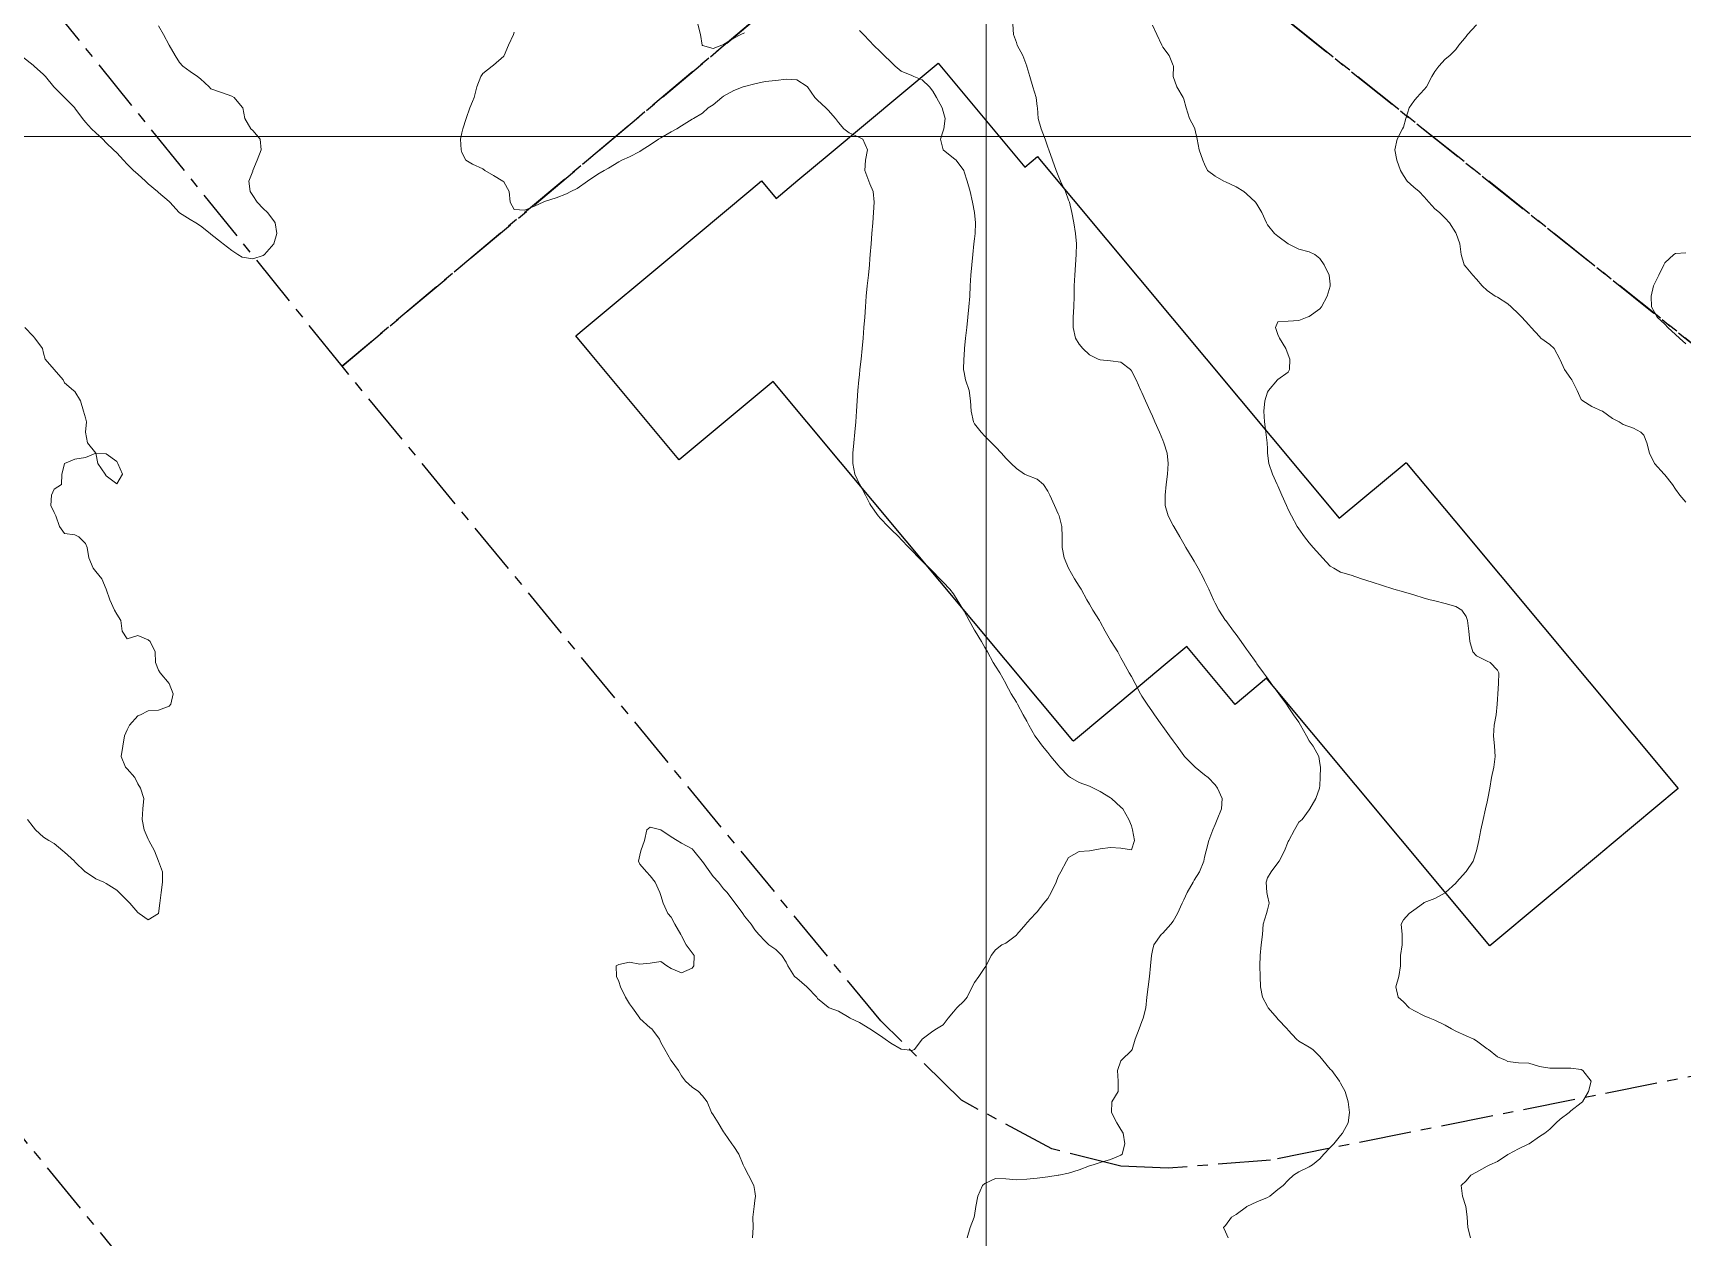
# Model space of a CAD drawing. Header units: centimetres. Extents: x 0 to 642158, y -847 to 649707.
# Drawn here: x 616421.2 to 616500.1, y 621234.8 to 621292.3 of the extents above; entities that cross this region are included whole.
import ezdxf

# ---------------------------------------------------------------- set-up
doc = ezdxf.new("R2010")
doc.units = ezdxf.units.CM
doc.header["$MEASUREMENT"] = 0
doc.linetypes.add('CENTERX2', pattern=[4, 2.5, -0.5, 0.5, -0.5])
doc.layers.add('MEV_grille', color=254, linetype='Continuous', lineweight=9)
doc.layers.add('WAL_topographie 0.5', color=253, linetype='Continuous', lineweight=20)
doc.layers.add('SPW_batiments', color=7, linetype='Continuous')
doc.layers.add('SPW_parcellaire cadastral', color=7, linetype='CENTERX2', lineweight=25, true_color=0xff0542)

# ---------------------------------------------------------------- blocks, each defined once
blk = doc.blocks.new('*U114')
at = {"layer": 'MEV_grille', "transparency": 33554687}
blk.add_lwpolyline([(-1338.461, 0), (1338.461, 0)], dxfattribs=at)
blk = doc.blocks.new('*U115')
at = {"layer": 'MEV_grille', "color": 0, "linetype": 'ByBlock', "lineweight": -2, "transparency": 16777216}
blk.add_blockref('*U114', (0, -1100), dxfattribs=at)
blk = doc.blocks.new('*U112')
at = {"layer": 'MEV_grille', "transparency": 33554687}
blk.add_lwpolyline([(0, 1825.476), (0, -1825.476)], dxfattribs=at)
blk = doc.blocks.new('*U113')
at = {"layer": 'MEV_grille', "color": 0, "linetype": 'ByBlock', "lineweight": -2, "transparency": 16777216}
blk.add_blockref('*U112', (1100, 0), dxfattribs=at)

msp = doc.modelspace()

# ---------------------------------------------------------------- linework, layer by layer
at = {"layer": 'SPW_batiments'}
msp.add_lwpolyline([(616483.683, 621269.141), (616486.88, 621271.81), (616486.882, 621271.808), (616486.906, 621271.78), (616489.213, 621269.015), (616499.887, 621256.225), (616496.689, 621253.556), (616496.08, 621253.047), (616490.875, 621248.703), (616480.2, 621261.494), (616478.709, 621260.249), (616476.402, 621263.014), (616475.361, 621262.145), (616474.16, 621261.143), (616470.976, 621258.485), (616470.951, 621258.515), (616456.626, 621275.679), (616452.135, 621271.931), (616452.038, 621272.048), (616447.893, 621277.015), (616447.191, 621277.856), (616447.596, 621278.194), (616451.682, 621281.604), (616455.551, 621284.833), (616456.065, 621285.262), (616456.767, 621284.422), (616457.809, 621285.291), (616459.301, 621286.536), (616464.506, 621290.88), (616468.652, 621285.913), (616469.262, 621286.421), (616469.358, 621286.305), (616483.683, 621269.141)], dxfattribs=at)
at = {"layer": 'SPW_parcellaire cadastral'}
for points in [[(616502.161, 621276.202), (616468.633, 621302.954), (616460.862, 621297.11), (616454.87, 621300.454), (616450.835, 621305.289), (616445.212, 621312.192), (616449.076, 621315.486), (616452.969, 621318.857), (616457.182, 621322.476), (616461.029, 621325.781), (616464.684, 621328.921), (616468.278, 621332.009), (616472.433, 621335.579), (616475.806, 621338.476), (616479.656, 621341.856), (616483.205, 621344.977), (616486.972, 621348.277), (616490.671, 621351.528), (616494.543, 621354.971), (616495.95, 621356.189), (616538.665, 621307.161)], [(616460.862, 621297.11), (616458.916, 621295.626), (616436.019, 621276.41), (616403.348, 621316.914), (616403.878, 621320.776), (616406.088, 621324.788), (616408.481, 621322.099), (616436.527, 621293.736), (616450.835, 621305.289), (616454.87, 621300.454), (616460.862, 621297.11)], [(616460.862, 621297.11), (616468.633, 621302.954), (616502.161, 621276.202), (616515.634, 621262.131), (616516.917, 621256.257), (616518.626, 621244.613), (616502.792, 621242.928), (616480.396, 621238.469), (616475.508, 621238.08), (616473.242, 621238.184), (616469.952, 621239.006), (616465.622, 621241.327), (616461.764, 621245.12), (616436.019, 621276.41), (616458.916, 621295.626), (616460.862, 621297.11)], [(616381.471, 621287.701), (616432.681, 621224.913), (616434.269, 621222.214), (616435.062, 621219.806), (616435.459, 621216.261), (616435.142, 621212.927), (616434.411, 621209.641), (616431.998, 621201.809), (616426.125, 621187.575), (616421.521, 621175.986), (616418.24, 621156.513)]]:
    msp.add_lwpolyline(points, dxfattribs=at)
at = {"layer": 'WAL_topographie 0.5'}
for points in [[(616427.25, 621292.672), (616427.485, 621292.25), (616427.75, 621291.75), (616427.75, 621291.75), (616428.038, 621291.25), (616428.25, 621290.919), (616428.414, 621290.75), (616428.75, 621290.489), (616429.114, 621290.25), (616429.25, 621290.132), (616429.669, 621289.75), (616429.75, 621289.665), (616430.25, 621289.478), (616430.75, 621289.316), (616430.855, 621289.25), (616431.25, 621288.781), (616431.267, 621288.75), (616431.368, 621288.25), (616431.652, 621287.75), (616431.75, 621287.661), (616432.106, 621287.25), (616432.144, 621286.75), (616431.965, 621286.25), (616431.758, 621285.75), (616431.75, 621285.731), (616431.555, 621285.25), (616431.625, 621284.75), (616431.75, 621284.57), (616431.953, 621284.25), (616432.25, 621283.945), (616432.461, 621283.75), (616432.75, 621283.348), (616432.813, 621283.25), (616432.902, 621282.75), (616432.75, 621282.25), (616432.75, 621282.25), (616432.314, 621281.75), (616432.25, 621281.695), (616431.75, 621281.536), (616431.25, 621281.609), (616431.031, 621281.75), (616430.75, 621281.93), (616430.34, 621282.25), (616430.25, 621282.323), (616429.75, 621282.715), (616429.712, 621282.75), (616429.25, 621283.121), (616429.032, 621283.25), (616428.75, 621283.412), (616428.25, 621283.734), (616428.234, 621283.75), (616427.779, 621284.25), (616427.75, 621284.278), (616427.25, 621284.708), (616427.202, 621284.75), (616426.75, 621285.125), (616426.622, 621285.25), (616426.25, 621285.577), (616426.054, 621285.75), (616425.75, 621286.062), (616425.572, 621286.25), (616425.25, 621286.605), (616425.089, 621286.75), (616424.75, 621287.073), (616424.576, 621287.25), (616424.25, 621287.553), (616424.047, 621287.75), (616423.75, 621288.075), (616423.616, 621288.25), (616423.25, 621288.742), (616423.243, 621288.75), (616422.75, 621289.25), (616422.75, 621289.25), (616422.25, 621289.735), (616422.235, 621289.75), (616421.838, 621290.25), (616421.75, 621290.347), (616421.295, 621290.75), (616421.25, 621290.784), (616420.75, 621291.19)], [(616444.25, 621292.375), (616444.218, 621292.25), (616443.977, 621291.75), (616443.769, 621291.25), (616443.75, 621291.224), (616443.25, 621290.791), (616443.2, 621290.75), (616442.75, 621290.385), (616442.648, 621290.25), (616442.462, 621289.75), (616442.327, 621289.25), (616442.25, 621289.059), (616442.123, 621288.75), (616441.948, 621288.25), (616441.788, 621287.75), (616441.75, 621287.562), (616441.672, 621287.25), (616441.704, 621286.75), (616441.75, 621286.625), (616441.938, 621286.25), (616442.25, 621286.065), (616442.75, 621285.83), (616442.845, 621285.75), (616443.25, 621285.514), (616443.702, 621285.25), (616443.75, 621285.212), (616444.005, 621284.75), (616444.057, 621284.25), (616444.25, 621283.896), (616444.75, 621283.868), (616445.25, 621284.077), (616445.628, 621284.25), (616445.75, 621284.298), (616446.25, 621284.458), (616446.75, 621284.643), (616446.948, 621284.75), (616447.25, 621284.89), (616447.75, 621285.25), (616447.75, 621285.25), (616448.25, 621285.582), (616448.539, 621285.75), (616448.75, 621285.875), (616449.25, 621286.167), (616449.391, 621286.25), (616449.75, 621286.406), (616450.25, 621286.668), (616450.361, 621286.75), (616450.75, 621286.98), (616451.137, 621287.25), (616451.25, 621287.324), (616451.75, 621287.603), (616452.013, 621287.75), (616452.25, 621287.884), (616452.75, 621288.211), (616452.815, 621288.25), (616453.25, 621288.5), (616453.526, 621288.75), (616453.75, 621288.899), (616454.169, 621289.25), (616454.25, 621289.304), (616454.75, 621289.588), (616455.192, 621289.75), (616455.25, 621289.766), (616455.75, 621289.895), (616456.25, 621290.008), (616456.75, 621290.061), (616457.25, 621290.129), (616457.75, 621290.091), (616458.25, 621289.773), (616458.269, 621289.75), (616458.621, 621289.25), (616458.75, 621289.12), (616459.136, 621288.75), (616459.25, 621288.646), (616459.602, 621288.25), (616459.75, 621288.056), (616460.007, 621287.75), (616460.25, 621287.556), (616460.75, 621287.336), (616460.917, 621287.25), (616461.135, 621286.75), (616461.032, 621286.25), (616461.005, 621285.75), (616461.2, 621285.25), (616461.25, 621285.118), (616461.401, 621284.75), (616461.448, 621284.25), (616461.429, 621283.75), (616461.384, 621283.25), (616461.346, 621282.75), (616461.31, 621282.25), (616461.268, 621281.75), (616461.25, 621281.536), (616461.225, 621281.25), (616461.175, 621280.75), (616461.125, 621280.25), (616461.075, 621279.75), (616461.037, 621279.25), (616461, 621278.75), (616460.961, 621278.25), (616460.921, 621277.75), (616460.873, 621277.25), (616460.825, 621276.75), (616460.775, 621276.25), (616460.75, 621276), (616460.725, 621275.75), (616460.677, 621275.25), (616460.646, 621274.75), (616460.616, 621274.25), (616460.571, 621273.75), (616460.525, 621273.25), (616460.475, 621272.75), (616460.438, 621272.25), (616460.438, 621271.75), (616460.533, 621271.25), (616460.75, 621270.769), (616460.76, 621270.75), (616461.037, 621270.25), (616461.25, 621269.824), (616461.288, 621269.75), (616461.644, 621269.25), (616461.75, 621269.134), (616462.125, 621268.75), (616462.25, 621268.625), (616462.625, 621268.25), (616462.75, 621268.125), (616463.109, 621267.75), (616463.25, 621267.606), (616463.59, 621267.25), (616463.75, 621267.09), (616464.09, 621266.75), (616464.25, 621266.59), (616464.59, 621266.25), (616464.75, 621266.087), (616465.073, 621265.75), (616465.25, 621265.526), (616465.425, 621265.25), (616465.723, 621264.75), (616465.75, 621264.706), (616465.996, 621264.25), (616466.25, 621263.793), (616466.274, 621263.75), (616466.586, 621263.25), (616466.75, 621262.972), (616466.875, 621262.75), (616467.143, 621262.25), (616467.25, 621262.079), (616467.455, 621261.75), (616467.742, 621261.25), (616467.75, 621261.234), (616468.004, 621260.75), (616468.25, 621260.347), (616468.308, 621260.25), (616468.583, 621259.75), (616468.75, 621259.444), (616468.852, 621259.25), (616469.14, 621258.75), (616469.25, 621258.602), (616469.496, 621258.25), (616469.75, 621257.954), (616469.891, 621257.75), (616470.25, 621257.338), (616470.321, 621257.25), (616470.75, 621256.821), (616470.84, 621256.75), (616471.25, 621256.517), (616471.75, 621256.333), (616471.943, 621256.25), (616472.25, 621256.082), (616472.75, 621255.783), (616472.802, 621255.75), (616473.25, 621255.332), (616473.332, 621255.25), (616473.625, 621254.75), (616473.75, 621254.44), (616473.8, 621254.25), (616473.899, 621253.75), (616473.75, 621253.304), (616473.25, 621253.371), (616472.75, 621253.408), (616472.25, 621253.339), (616471.75, 621253.25), (616471.75, 621253.25), (616471.25, 621253.212), (616470.75, 621252.927), (616470.639, 621252.75), (616470.383, 621252.25), (616470.25, 621252.015), (616470.15, 621251.75), (616469.917, 621251.25), (616469.75, 621250.967), (616469.569, 621250.75), (616469.25, 621250.339), (616469.172, 621250.25), (616468.75, 621249.815), (616468.701, 621249.75), (616468.274, 621249.25), (616468.25, 621249.221), (616467.75, 621248.838), (616467.562, 621248.75), (616467.25, 621248.523), (616467.043, 621248.25), (616466.802, 621247.75), (616466.75, 621247.678), (616466.45, 621247.25), (616466.25, 621246.95), (616466.139, 621246.75), (616465.901, 621246.25), (616465.75, 621246.083), (616465.399, 621245.75), (616465.25, 621245.554), (616464.992, 621245.25), (616464.75, 621244.942), (616464.437, 621244.75), (616464.25, 621244.639), (616463.75, 621244.25), (616463.75, 621244.25), (616463.383, 621243.75), (616463.25, 621243.706), (616462.917, 621243.75), (616462.75, 621243.772), (616462.25, 621244.058), (616461.976, 621244.25), (616461.75, 621244.406), (616461.25, 621244.75), (616461.25, 621244.75), (616460.75, 621245.038), (616460.313, 621245.25), (616460.25, 621245.286), (616459.75, 621245.586), (616459.294, 621245.75), (616459.25, 621245.771), (616458.75, 621246.193), (616458.706, 621246.25), (616458.25, 621246.737), (616458.237, 621246.75), (616457.75, 621247.165), (616457.651, 621247.25), (616457.323, 621247.75), (616457.25, 621247.921), (616457.042, 621248.25), (616456.75, 621248.528), (616456.424, 621248.75), (616456.25, 621248.928), (616455.936, 621249.25), (616455.75, 621249.472), (616455.571, 621249.75), (616455.25, 621250.133), (616455.177, 621250.25), (616454.816, 621250.75), (616454.75, 621250.832), (616454.43, 621251.25), (616454.25, 621251.435), (616454.006, 621251.75), (616453.75, 621252.023), (616453.597, 621252.25), (616453.25, 621252.737), (616453.239, 621252.75), (616452.84, 621253.25), (616452.75, 621253.347), (616452.25, 621253.617), (616452.031, 621253.75), (616451.75, 621253.923), (616451.25, 621254.25), (616451.25, 621254.25), (616450.75, 621254.375), (616450.592, 621254.25), (616450.476, 621253.75), (616450.302, 621253.25), (616450.25, 621253.035), (616450.195, 621252.75), (616450.25, 621252.617), (616450.573, 621252.25), (616450.75, 621252.062), (616450.977, 621251.75), (616451.202, 621251.25), (616451.25, 621251.107), (616451.375, 621250.75), (616451.583, 621250.25), (616451.75, 621250.083), (616451.917, 621249.75), (616452.206, 621249.25), (616452.25, 621249.183), (616452.46, 621248.75), (616452.75, 621248.375), (616452.847, 621248.25), (616452.837, 621247.75), (616452.75, 621247.645), (616452.25, 621247.425), (616451.75, 621247.625), (616451.55, 621247.75), (616451.25, 621247.964), (616450.75, 621247.883), (616450.25, 621247.83), (616449.75, 621247.929), (616449.25, 621247.813), (616449.125, 621247.75), (616449.135, 621247.25), (616449.25, 621247), (616449.325, 621246.75), (616449.559, 621246.25), (616449.75, 621245.941), (616449.898, 621245.75), (616450.244, 621245.25), (616450.25, 621245.241), (616450.75, 621244.796), (616450.822, 621244.75), (616451.184, 621244.25), (616451.25, 621244.091), (616451.453, 621243.75), (616451.741, 621243.25), (616451.75, 621243.236), (616452.093, 621242.75), (616452.25, 621242.5), (616452.436, 621242.25), (616452.75, 621241.956), (616453.056, 621241.75), (616453.25, 621241.543), (616453.468, 621241.25), (616453.685, 621240.75), (616453.75, 621240.641), (616453.995, 621240.25), (616454.25, 621239.817), (616454.292, 621239.75), (616454.652, 621239.25), (616454.75, 621239.117), (616454.986, 621238.75), (616455.193, 621238.25), (616455.25, 621238.112), (616455.444, 621237.75), (616455.701, 621237.25), (616455.75, 621236.964), (616455.781, 621236.75), (616455.75, 621236.536), (616455.711, 621236.25), (616455.661, 621235.75), (616455.665, 621235.25), (616455.635, 621234.75)], [(616453.026, 621292.75), (616453.154, 621292.25), (616453.231, 621291.75), (616453.25, 621291.726), (616453.75, 621291.583), (616454.174, 621291.75), (616454.25, 621291.785), (616454.75, 621292.085), (616455.078, 621292.25), (616455.25, 621292.341)], [(616460.75, 621292.448), (616460.94, 621292.25), (616461.25, 621291.94), (616461.424, 621291.75), (616461.75, 621291.427), (616461.933, 621291.25), (616462.25, 621290.944), (616462.464, 621290.75), (616462.75, 621290.51), (616463.25, 621290.29), (616463.348, 621290.25), (616463.75, 621290.092), (616464.095, 621289.75), (616464.25, 621289.554), (616464.427, 621289.25), (616464.701, 621288.75), (616464.75, 621288.571), (616464.849, 621288.25), (616464.777, 621287.75), (616464.75, 621287.65), (616464.629, 621287.25), (616464.75, 621286.75), (616464.75, 621286.75), (616465.25, 621286.345), (616465.375, 621286.25), (616465.732, 621285.75), (616465.75, 621285.698), (616465.899, 621285.25), (616466.044, 621284.75), (616466.155, 621284.25), (616466.25, 621283.75), (616466.25, 621283.75), (616466.298, 621283.25), (616466.275, 621282.75), (616466.25, 621282.5), (616466.225, 621282.25), (616466.175, 621281.75), (616466.127, 621281.25), (616466.079, 621280.75), (616466.049, 621280.25), (616466.018, 621279.75), (616465.972, 621279.25), (616465.925, 621278.75), (616465.875, 621278.25), (616465.825, 621277.75), (616465.775, 621277.25), (616465.75, 621276.917), (616465.738, 621276.75), (616465.731, 621276.25), (616465.75, 621276.113), (616465.819, 621275.75), (616465.988, 621275.25), (616466.059, 621274.75), (616466.083, 621274.25), (616466.195, 621273.75), (616466.25, 621273.65), (616466.561, 621273.25), (616466.75, 621273.057), (616467.057, 621272.75), (616467.25, 621272.552), (616467.539, 621272.25), (616467.75, 621272.018), (616468.006, 621271.75), (616468.25, 621271.511), (616468.646, 621271.25), (616468.75, 621271.198), (616469.25, 621271.005), (616469.543, 621270.75), (616469.75, 621270.433), (616469.842, 621270.25), (616470.069, 621269.75), (616470.25, 621269.346), (616470.291, 621269.25), (616470.429, 621268.75), (616470.444, 621268.25), (616470.437, 621267.75), (616470.529, 621267.25), (616470.75, 621266.75), (616470.75, 621266.75), (616471.031, 621266.25), (616471.25, 621265.9), (616471.344, 621265.75), (616471.625, 621265.25), (616471.75, 621265.028), (616471.906, 621264.75), (616472.219, 621264.25), (616472.25, 621264.194), (616472.5, 621263.75), (616472.75, 621263.306), (616472.781, 621263.25), (616473.094, 621262.75), (616473.25, 621262.472), (616473.375, 621262.25), (616473.65, 621261.75), (616473.75, 621261.579), (616473.929, 621261.25), (616474.186, 621260.75), (616474.25, 621260.64), (616474.504, 621260.25), (616474.75, 621259.898), (616474.857, 621259.75), (616475.208, 621259.25), (616475.25, 621259.19), (616475.569, 621258.75), (616475.75, 621258.5), (616475.931, 621258.25), (616476.25, 621257.81), (616476.293, 621257.75), (616476.75, 621257.293), (616476.793, 621257.25), (616477.25, 621256.887), (616477.414, 621256.75), (616477.75, 621256.397), (616477.866, 621256.25), (616478.089, 621255.75), (616478.051, 621255.25), (616477.854, 621254.75), (616477.75, 621254.5), (616477.646, 621254.25), (616477.444, 621253.75), (616477.318, 621253.25), (616477.25, 621252.95), (616477.214, 621252.75), (616477.006, 621252.25), (616476.75, 621251.843), (616476.696, 621251.75), (616476.411, 621251.25), (616476.25, 621250.9), (616476.17, 621250.75), (616475.956, 621250.25), (616475.75, 621249.889), (616475.629, 621249.75), (616475.25, 621249.316), (616475.168, 621249.25), (616474.823, 621248.75), (616474.75, 621248.481), (616474.704, 621248.25), (616474.654, 621247.75), (616474.612, 621247.25), (616474.547, 621246.75), (616474.487, 621246.25), (616474.433, 621245.75), (616474.317, 621245.25), (616474.25, 621245.096), (616474.118, 621244.75), (616473.926, 621244.25), (616473.783, 621243.75), (616473.75, 621243.704), (616473.274, 621243.25), (616473.25, 621243.219), (616473.083, 621242.75), (616473.11, 621242.25), (616473.109, 621241.75), (616472.813, 621241.25), (616472.803, 621240.75), (616473.059, 621240.25), (616473.25, 621239.929), (616473.359, 621239.75), (616473.43, 621239.25), (616473.307, 621238.75), (616473.25, 621238.712), (616472.75, 621238.5), (616472.25, 621238.355), (616471.917, 621238.25), (616471.75, 621238.204), (616471.25, 621238.01), (616470.75, 621237.851), (616470.279, 621237.75), (616470.25, 621237.743), (616469.75, 621237.667), (616469.25, 621237.613), (616468.75, 621237.552), (616468.25, 621237.533), (616467.75, 621237.581), (616467.25, 621237.599), (616466.75, 621237.35), (616466.632, 621237.25), (616466.412, 621236.75), (616466.318, 621236.25), (616466.25, 621235.821), (616466.238, 621235.75), (616466.042, 621235.25), (616465.901, 621234.75)], [(616468.086, 621292.75), (616468.112, 621292.25), (616468.25, 621291.869), (616468.294, 621291.75), (616468.562, 621291.25), (616468.744, 621290.75), (616468.75, 621290.725), (616468.886, 621290.25), (616469.042, 621289.75), (616469.196, 621289.25), (616469.25, 621288.821), (616469.257, 621288.75), (616469.292, 621288.25), (616469.429, 621287.75), (616469.629, 621287.25), (616469.75, 621286.875), (616469.795, 621286.75), (616469.982, 621286.25), (616470.157, 621285.75), (616470.25, 621285.517), (616470.357, 621285.25), (616470.603, 621284.75), (616470.75, 621284.338), (616470.788, 621284.25), (616470.896, 621283.75), (616470.997, 621283.25), (616471.081, 621282.75), (616471.13, 621282.25), (616471.116, 621281.75), (616471.071, 621281.25), (616471.038, 621280.75), (616471.02, 621280.25), (616471.013, 621279.75), (616470.994, 621279.25), (616470.963, 621278.75), (616470.962, 621278.25), (616471.073, 621277.75), (616471.25, 621277.463), (616471.431, 621277.25), (616471.75, 621276.956), (616472.154, 621276.75), (616472.25, 621276.713), (616472.75, 621276.663), (616473.25, 621276.592), (616473.703, 621276.25), (616473.75, 621276.185), (616473.975, 621275.75), (616474.207, 621275.25), (616474.25, 621275.154), (616474.428, 621274.75), (616474.643, 621274.25), (616474.75, 621274.018), (616474.871, 621273.75), (616475.094, 621273.25), (616475.25, 621272.87), (616475.299, 621272.75), (616475.46, 621272.25), (616475.506, 621271.75), (616475.468, 621271.25), (616475.413, 621270.75), (616475.368, 621270.25), (616475.37, 621269.75), (616475.504, 621269.25), (616475.75, 621268.791), (616475.773, 621268.75), (616476.059, 621268.25), (616476.25, 621267.917), (616476.35, 621267.75), (616476.65, 621267.25), (616476.75, 621267.083), (616476.938, 621266.75), (616477.206, 621266.25), (616477.25, 621266.162), (616477.444, 621265.75), (616477.667, 621265.25), (616477.75, 621265.079), (616477.927, 621264.75), (616478.25, 621264.262), (616478.258, 621264.25), (616478.629, 621263.75), (616478.75, 621263.58), (616478.988, 621263.25), (616479.25, 621262.878), (616479.343, 621262.75), (616479.707, 621262.25), (616479.75, 621262.19), (616480.069, 621261.75), (616480.25, 621261.5), (616480.431, 621261.25), (616480.75, 621260.81), (616480.793, 621260.75), (616481.157, 621260.25), (616481.25, 621260.122), (616481.504, 621259.75), (616481.75, 621259.39), (616481.832, 621259.25), (616482.115, 621258.75), (616482.25, 621258.5), (616482.439, 621258.25), (616482.715, 621257.75), (616482.75, 621257.417), (616482.786, 621257.25), (616482.778, 621256.75), (616482.75, 621256.375), (616482.74, 621256.25), (616482.56, 621255.75), (616482.283, 621255.25), (616482.25, 621255.212), (616481.907, 621254.75), (616481.75, 621254.616), (616481.553, 621254.25), (616481.271, 621253.75), (616481.25, 621253.702), (616481.068, 621253.25), (616480.81, 621252.75), (616480.75, 621252.679), (616480.423, 621252.25), (616480.25, 621251.962), (616480.184, 621251.75), (616480.224, 621251.25), (616480.25, 621251.094), (616480.327, 621250.75), (616480.25, 621250.427), (616480.209, 621250.25), (616480.05, 621249.75), (616480.009, 621249.25), (616479.955, 621248.75), (616479.896, 621248.25), (616479.885, 621247.75), (616479.901, 621247.25), (616479.921, 621246.75), (616480.008, 621246.25), (616480.25, 621245.818), (616480.291, 621245.75), (616480.71, 621245.25), (616480.75, 621245.208), (616481.193, 621244.75), (616481.25, 621244.677), (616481.644, 621244.25), (616481.75, 621244.155), (616482.25, 621243.866), (616482.424, 621243.75), (616482.75, 621243.417), (616482.897, 621243.25), (616483.25, 621242.821), (616483.327, 621242.75), (616483.702, 621242.25), (616483.75, 621242.155), (616483.963, 621241.75), (616484.112, 621241.25), (616484.175, 621240.75), (616484.117, 621240.25), (616483.846, 621239.75), (616483.75, 621239.646), (616483.433, 621239.25), (616483.25, 621239.073), (616482.942, 621238.75), (616482.75, 621238.531), (616482.402, 621238.25), (616482.25, 621238.147), (616481.75, 621237.903), (616481.494, 621237.75), (616481.25, 621237.517), (616481.005, 621237.25), (616480.75, 621237.063), (616480.361, 621236.75), (616480.25, 621236.689), (616479.75, 621236.477), (616479.271, 621236.25), (616479.25, 621236.237), (616478.75, 621235.875), (616478.527, 621235.75), (616478.25, 621235.344), (616478.15, 621235.25), (616478.25, 621235.05), (616478.382, 621234.75)], [(616474.75, 621292.698), (616474.96, 621292.25), (616475.202, 621291.75), (616475.25, 621291.65), (616475.55, 621291.25), (616475.75, 621290.779), (616475.763, 621290.75), (616475.75, 621290.25), (616475.921, 621289.75), (616476.225, 621289.25), (616476.25, 621289.167), (616476.366, 621288.75), (616476.519, 621288.25), (616476.75, 621287.822), (616476.78, 621287.75), (616476.885, 621287.25), (616476.994, 621286.75), (616477.171, 621286.25), (616477.25, 621286.056), (616477.381, 621285.75), (616477.75, 621285.492), (616478.164, 621285.25), (616478.25, 621285.224), (616478.75, 621284.982), (616479.116, 621284.75), (616479.25, 621284.647), (616479.674, 621284.25), (616479.75, 621284.153), (616479.985, 621283.75), (616480.203, 621283.25), (616480.25, 621283.163), (616480.586, 621282.75), (616480.75, 621282.622), (616481.25, 621282.25), (616481.25, 621282.25), (616481.75, 621282), (616482.25, 621281.871), (616482.511, 621281.75), (616482.75, 621281.548), (616482.965, 621281.25), (616483.199, 621280.75), (616483.25, 621280.321), (616483.254, 621280.25), (616483.25, 621280.231), (616483.114, 621279.75), (616482.833, 621279.25), (616482.75, 621279.146), (616482.25, 621278.777), (616482.154, 621278.75), (616481.75, 621278.591), (616481.25, 621278.56), (616480.75, 621278.531), (616480.635, 621278.25), (616480.75, 621277.928), (616480.823, 621277.75), (616481.128, 621277.25), (616481.25, 621276.95), (616481.323, 621276.75), (616481.306, 621276.25), (616481.25, 621276.125), (616480.75, 621275.768), (616480.732, 621275.75), (616480.3, 621275.25), (616480.25, 621275.171), (616480.121, 621274.75), (616480.083, 621274.25), (616480.107, 621273.75), (616480.17, 621273.25), (616480.235, 621272.75), (616480.25, 621272.45), (616480.262, 621272.25), (616480.318, 621271.75), (616480.489, 621271.25), (616480.721, 621270.75), (616480.75, 621270.687), (616480.944, 621270.25), (616481.167, 621269.75), (616481.25, 621269.562), (616481.397, 621269.25), (616481.673, 621268.75), (616481.75, 621268.634), (616482.03, 621268.25), (616482.25, 621267.967), (616482.439, 621267.75), (616482.75, 621267.391), (616482.888, 621267.25), (616483.25, 621266.855), (616483.423, 621266.75), (616483.75, 621266.565), (616484.25, 621266.417), (616484.75, 621266.25), (616484.75, 621266.25), (616485.25, 621266.09), (616485.75, 621265.928), (616486.25, 621265.762), (616486.292, 621265.75), (616486.75, 621265.625), (616487.25, 621265.482), (616487.75, 621265.323), (616488.023, 621265.25), (616488.25, 621265.192), (616488.75, 621265.065), (616489.25, 621264.917), (616489.538, 621264.75), (616489.75, 621264.445), (616489.814, 621264.25), (616489.873, 621263.75), (616489.932, 621263.25), (616490.076, 621262.75), (616490.25, 621262.564), (616490.75, 621262.314), (616490.902, 621262.25), (616491.25, 621261.887), (616491.31, 621261.75), (616491.298, 621261.25), (616491.26, 621260.75), (616491.25, 621260.5), (616491.24, 621260.25), (616491.179, 621259.75), (616491.09, 621259.25), (616491.057, 621258.75), (616491.109, 621258.25), (616491.137, 621257.75), (616491.068, 621257.25), (616490.967, 621256.75), (616490.881, 621256.25), (616490.783, 621255.75), (616490.75, 621255.583), (616490.68, 621255.25), (616490.564, 621254.75), (616490.454, 621254.25), (616490.364, 621253.75), (616490.25, 621253.25), (616490.25, 621253.25), (616490.08, 621252.75), (616489.75, 621252.267), (616489.738, 621252.25), (616489.284, 621251.75), (616489.25, 621251.708), (616488.765, 621251.25), (616488.75, 621251.235), (616488.25, 621250.966), (616487.75, 621250.776), (616487.704, 621250.75), (616487.25, 621250.417), (616487.033, 621250.25), (616486.75, 621249.954), (616486.645, 621249.75), (616486.697, 621249.25), (616486.686, 621248.75), (616486.614, 621248.25), (616486.619, 621247.75), (616486.528, 621247.25), (616486.391, 621246.75), (616486.494, 621246.25), (616486.75, 621246.026), (616487.02, 621245.75), (616487.25, 621245.621), (616487.75, 621245.363), (616488.011, 621245.25), (616488.25, 621245.162), (616488.75, 621244.918), (616489.053, 621244.75), (616489.25, 621244.628), (616489.75, 621244.411), (616490.125, 621244.25), (616490.25, 621244.166), (616490.75, 621243.791), (616490.821, 621243.75), (616491.25, 621243.411), (616491.635, 621243.25), (616491.75, 621243.187), (616492.25, 621243.119), (616492.75, 621243.096), (616493.25, 621242.945), (616493.75, 621242.864), (616494.25, 621242.865), (616494.75, 621242.863), (616495.25, 621242.802), (616495.333, 621242.75), (616495.719, 621242.25), (616495.598, 621241.75), (616495.307, 621241.25), (616495.25, 621241.203), (616494.75, 621240.82), (616494.68, 621240.75), (616494.25, 621240.425), (616494.054, 621240.25), (616493.75, 621239.952), (616493.511, 621239.75), (616493.25, 621239.606), (616492.767, 621239.25), (616492.75, 621239.241), (616492.25, 621239.012), (616491.776, 621238.75), (616491.75, 621238.735), (616491.25, 621238.409), (616490.875, 621238.25), (616490.75, 621238.177), (616490.25, 621237.896), (616489.973, 621237.75), (616489.75, 621237.481), (616489.507, 621237.25), (616489.583, 621236.75), (616489.737, 621236.25), (616489.75, 621236.15), (616489.803, 621235.75), (616489.825, 621235.25), (616489.963, 621234.75)], [(616490.25, 621292.717), (616489.812, 621292.25), (616489.75, 621292.164), (616489.405, 621291.75), (616489.25, 621291.533), (616488.967, 621291.25), (616488.75, 621291.074), (616488.442, 621290.75), (616488.25, 621290.482), (616488.109, 621290.25), (616487.86, 621289.75), (616487.75, 621289.621), (616487.389, 621289.25), (616487.25, 621289.065), (616487.032, 621288.75), (616486.872, 621288.25), (616486.75, 621287.833), (616486.706, 621287.75), (616486.45, 621287.25), (616486.346, 621286.75), (616486.441, 621286.25), (616486.617, 621285.75), (616486.75, 621285.518), (616486.924, 621285.25), (616487.25, 621284.958), (616487.5, 621284.75), (616487.75, 621284.494), (616487.961, 621284.25), (616488.25, 621283.925), (616488.469, 621283.75), (616488.75, 621283.477), (616488.953, 621283.25), (616489.25, 621282.772), (616489.265, 621282.75), (616489.45, 621282.25), (616489.51, 621281.75), (616489.663, 621281.25), (616489.75, 621281.143), (616490.067, 621280.75), (616490.25, 621280.567), (616490.516, 621280.25), (616490.75, 621280.016), (616491.143, 621279.75), (616491.25, 621279.698), (616491.75, 621279.385), (616491.897, 621279.25), (616492.25, 621278.903), (616492.405, 621278.75), (616492.75, 621278.386), (616492.86, 621278.25), (616493.25, 621277.823), (616493.32, 621277.75), (616493.75, 621277.444), (616493.958, 621277.25), (616494.236, 621276.75), (616494.25, 621276.71), (616494.451, 621276.25), (616494.75, 621275.824), (616494.806, 621275.75), (616495.054, 621275.25), (616495.25, 621274.821), (616495.329, 621274.75), (616495.75, 621274.483), (616496.25, 621274.259), (616496.263, 621274.25), (616496.75, 621273.914), (616497.067, 621273.75), (616497.25, 621273.619), (616497.75, 621273.447), (616498.107, 621273.25), (616498.25, 621273.107), (616498.384, 621272.75), (616498.51, 621272.25), (616498.75, 621271.75), (616498.75, 621271.75), (616499.212, 621271.25), (616499.25, 621271.212), (616499.62, 621270.75), (616499.75, 621270.533), (616499.957, 621270.25), (616500.25, 621269.907)], [(616500.25, 621281.827), (616499.75, 621281.788), (616499.675, 621281.75), (616499.25, 621281.345), (616499.2, 621281.25), (616498.957, 621280.75), (616498.75, 621280.345), (616498.712, 621280.25), (616498.592, 621279.75), (616498.605, 621279.25), (616498.75, 621278.985), (616498.877, 621278.75), (616499.25, 621278.409), (616499.393, 621278.25), (616499.75, 621277.926), (616499.942, 621277.75), (616500.25, 621277.483)], [(616420.85, 621278.25), (616421.25, 621277.836), (616421.336, 621277.75), (616421.696, 621277.25), (616421.75, 621277.036), (616421.819, 621276.75), (616422.25, 621276.25), (616422.25, 621276.25), (616422.681, 621275.75), (616422.75, 621275.617), (616423.173, 621275.25), (616423.25, 621275.204), (616423.513, 621274.75), (616423.657, 621274.25), (616423.75, 621273.938), (616423.797, 621273.75), (616423.75, 621273.25), (616423.855, 621272.75), (616424.25, 621272.25), (616424.251, 621272.25), (616424.75, 621272.214), (616425.25, 621271.846), (616425.303, 621271.75), (616425.523, 621271.25), (616425.25, 621270.788), (616424.75, 621271.167), (616424.694, 621271.25), (616424.344, 621271.75), (616424.25, 621272.25), (616423.75, 621272.044), (616423.25, 621271.958), (616422.75, 621271.75), (616422.75, 621271.749), (616422.625, 621271.25), (616422.607, 621270.75), (616422.25, 621270.523), (616422.13, 621270.25), (616422.099, 621269.75), (616422.25, 621269.417), (616422.331, 621269.25), (616422.517, 621268.75), (616422.75, 621268.417), (616423.25, 621268.35), (616423.442, 621268.25), (616423.75, 621267.942), (616423.828, 621267.75), (616423.921, 621267.25), (616424.119, 621266.75), (616424.25, 621266.592), (616424.532, 621266.25), (616424.75, 621265.75), (616424.75, 621265.75), (616424.916, 621265.25), (616425.146, 621264.75), (616425.25, 621264.558), (616425.45, 621264.25), (616425.5, 621263.75), (616425.75, 621263.375), (616426.25, 621263.538), (616426.75, 621263.336), (616426.841, 621263.25), (616427.089, 621262.75), (616427.105, 621262.25), (616427.25, 621261.875), (616427.318, 621261.75), (616427.75, 621261.25), (616427.75, 621261.25), (616427.947, 621260.75), (616427.827, 621260.25), (616427.75, 621260.164), (616427.25, 621259.977), (616426.75, 621259.932), (616426.387, 621259.75), (616426.25, 621259.694), (616425.85, 621259.25), (616425.75, 621259.036), (616425.617, 621258.75), (616425.546, 621258.25), (616425.458, 621257.75), (616425.662, 621257.25), (616425.75, 621257.171), (616426.113, 621256.75), (616426.25, 621256.45), (616426.383, 621256.25), (616426.55, 621255.75), (616426.5, 621255.25), (616426.458, 621254.75), (616426.554, 621254.25), (616426.75, 621253.8), (616426.778, 621253.75), (616427.059, 621253.25), (616427.25, 621252.75), (616427.25, 621252.75), (616427.432, 621252.25), (616427.436, 621251.75), (616427.365, 621251.25), (616427.307, 621250.75), (616427.25, 621250.25), (616427.25, 621250.25), (616426.75, 621249.946), (616426.325, 621250.25), (616426.25, 621250.31), (616425.871, 621250.75), (616425.75, 621250.875), (616425.361, 621251.25), (616425.25, 621251.365), (616424.75, 621251.687), (616424.625, 621251.75), (616424.25, 621251.912), (616423.75, 621252.24), (616423.741, 621252.25), (616423.25, 621252.731), (616423.231, 621252.75), (616422.75, 621253.183), (616422.67, 621253.25), (616422.25, 621253.594), (616422.006, 621253.75), (616421.75, 621253.909), (616421.359, 621254.25), (616421.25, 621254.39), (616420.978, 621254.75)]]:
    msp.add_lwpolyline(points, dxfattribs=at)

# ---------------------------------------------------------------- block references
at = {"layer": 'MEV_grille', "transparency": 33554687}
for name, p in [('*U113', (615366.814, 620593.644)), ('*U115', (616669.481, 622387.381))]:
    msp.add_blockref(name, p, dxfattribs=at)

doc.saveas('drawing.dxf')
